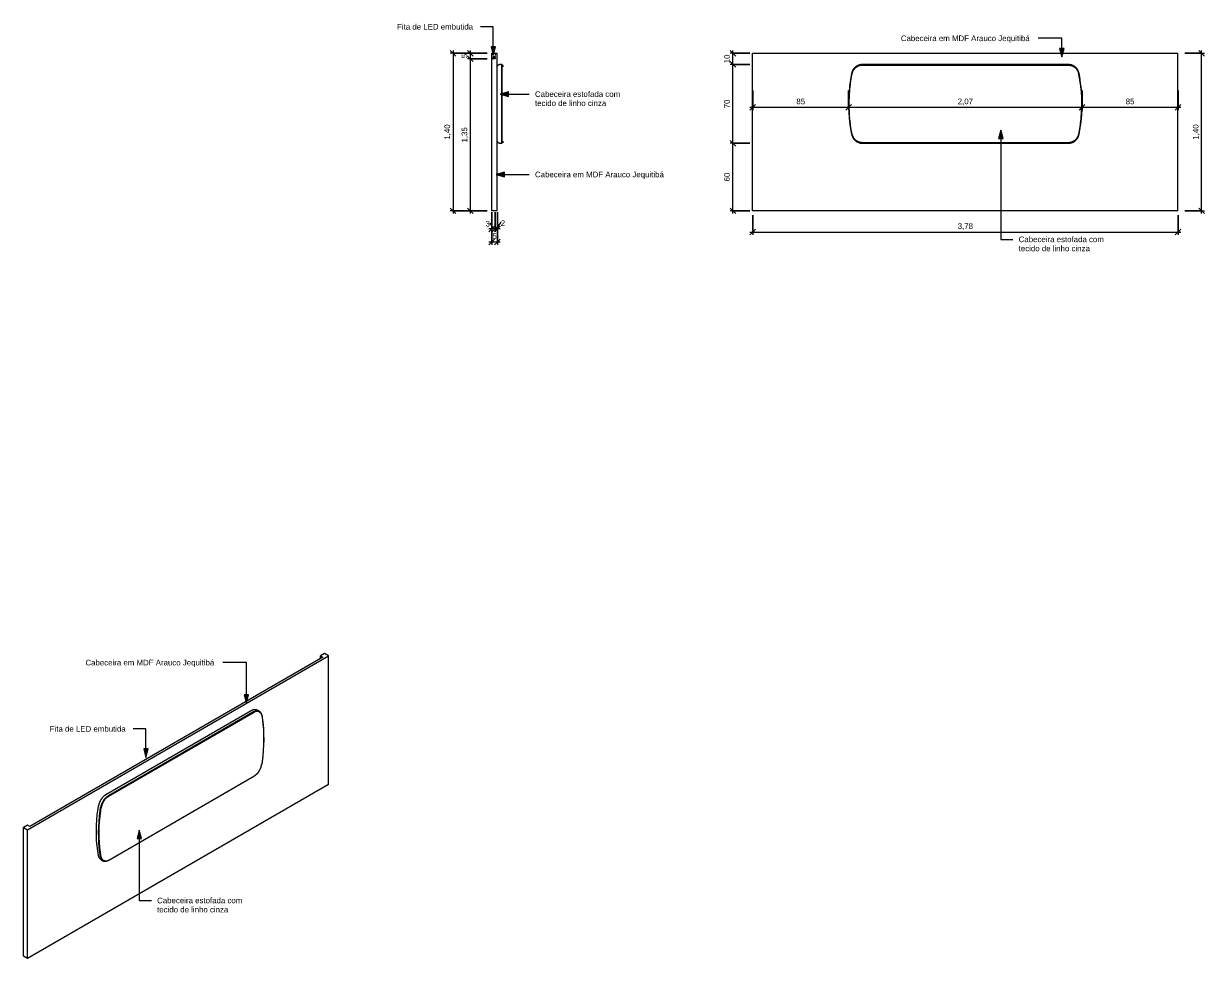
# Model space of a CAD drawing. Header units: millimetres. Extents: x -5780 to 15695, y -6502 to 1863.
# Drawn here: x -5780 to 4713, y -6440 to 1863 of the extents above; entities that cross this region are included whole.
import ezdxf

# ---------------------------------------------------------------- set-up
doc = ezdxf.new("R2010")
doc.units = ezdxf.units.MM
doc.linetypes.add('Overhead', pattern=[3.96875, 2.38125, -1.5875])
for name, color, linetype, lineweight in [('A-ANNO-DIMS', 211, 'Continuous', 9), ('A-ANNO-DIMS-25', 211, 'Continuous', 9), ('A-DETL-GENF', 92, 'Continuous', 9), ('A-DETL-THIN', 151, 'Continuous', 9), ('A-FLOR-OVHD', 1, 'Overhead', 9), ('G-ANNO-TEXT', 231, 'Continuous', 9), ('I-FURN', 30, 'Continuous', 9)]:
    doc.layers.add(name, color=color, linetype=linetype, lineweight=lineweight)
doc.styles.add('@Arial Unicode MS', font='ARIALUNI.TTF', dxfattribs={"height": 50})
doc.styles.add('Arial', font='arial.ttf', dxfattribs={"height": 50})
doc.dimstyles.new('CRT_-__Metros_-_Linha_de_chamada_3_5_mm', dxfattribs={"dimscale": 304.8, "dimtxt": 50.292243, "dimasz": 0.164042, "dimexe": 0.082021, "dimexo": 0.0625, "dimgap": 0.04101, "dimtad": 1, "dimdec": 0, "dimlfac": 0.1, "dimdsep": 46, "dimtxsty": '@Arial Unicode MS', "dimblk1": 'OBLIQUE', "dimblk2": 'OBLIQUE', "dimsah": 1, "dimcen": 0.09, "dimdle": 0.082021, "dimazin": 0, "dimtfac": 1, "dimtdec": 4, "dimtix": 1, "dimtmove": 0, "dimatfit": 3, "dimfxl": 0.492126, "dimfxlon": 1, "dimtvp": 1, "dimtolj": 1, "dimtzin": 0, "dimarcsym": 2})
doc.dimstyles.new('CRT_-__Metros_-_Linha_de_chamada_3_5_mm_1', dxfattribs={"dimscale": 304.8, "dimtxt": 50.292243, "dimasz": 0.164042, "dimexe": 0.082021, "dimexo": 0.0625, "dimgap": 0.04101, "dimtad": 1, "dimlfac": 0.001, "dimrnd": 0.01, "dimzin": 0, "dimdsep": 46, "dimtxsty": '@Arial Unicode MS', "dimblk1": 'OBLIQUE', "dimblk2": 'OBLIQUE', "dimsah": 1, "dimcen": 0.09, "dimdle": 0.082021, "dimazin": 0, "dimtfac": 1, "dimtdec": 4, "dimtix": 1, "dimtmove": 0, "dimatfit": 3, "dimfxl": 0.492126, "dimfxlon": 1, "dimtvp": 1, "dimtolj": 1, "dimtzin": 0, "dimarcsym": 2})
doc.dimstyles.new('CRT_-__Metros_-_Linha_de_chamada_3_5_mm_2', dxfattribs={"dimscale": 304.8, "dimtxt": 50.292243, "dimasz": 0.164042, "dimexe": 0.082021, "dimexo": 0.0625, "dimgap": 0.04101, "dimtad": 1, "dimdec": 0, "dimlfac": 0.1, "dimdsep": 46, "dimtxsty": '@Arial Unicode MS', "dimblk1": 'OBLIQUE', "dimblk2": 'OBLIQUE', "dimsah": 1, "dimcen": 0.09, "dimdle": 0.082021, "dimazin": 0, "dimtfac": 1, "dimtdec": 4, "dimtix": 1, "dimtmove": 1, "dimatfit": 3, "dimfxl": 0.492126, "dimfxlon": 1, "dimtvp": 1, "dimtolj": 1, "dimtzin": 0, "dimarcsym": 2})

# ---------------------------------------------------------------- blocks, each defined once
blk = doc.blocks.new('CABECEIRA - CABECEIRA-4354618-VISTA 3D CABECEIRA')
at = {"layer": 'I-FURN'}
for p, q in [((-5745, -5297), (-3072, -3754)), ((-3121, -3766), (-5724, -5268)), ((-3107, -3733), (-3143, -3754)), ((-3143, -3754), (-3121, -3766)), ((-3143, -3778), (-3143, -3754)), ((-3072, -3754), (-3107, -3733)), ((-3072, -4897), (-3072, -3754)), ((-3759, -4242), (-5050, -4987)), ((-3736, -4251), (-5027, -4996)), ((-5026, -4996), (-3734, -4251)), ((-5024, -5000), (-3733, -4255)), ((-3705, -4241), (-3705, -4241)), ((-3684, -4246), (-3699, -4238)), ((-3666, -4274), (-3665, -4277)), ((-5024, -5567), (-3733, -4821)), ((-5024, -5568), (-3733, -4822)), ((-3072, -4897), (-5745, -6440)), ((-5745, -5256), (-5780, -5277)), ((-5780, -5277), (-5745, -5297)), ((-5780, -6420), (-5780, -5277)), ((-5724, -5268), (-5745, -5256)), ((-5745, -6440), (-5745, -5297)), ((-5090, -5564), (-5076, -5573)), ((-5745, -6440), (-5780, -6420))]:
    blk.add_line(p, q, dxfattribs=at)
for points in [[(-3699, -4238, 0), (-3701, -4236, 0), (-3704, -4235, 0), (-3707, -4234, 0), (-3710, -4233, 0), (-3714, -4232, 0), (-3717, -4232, 0), (-3720, -4231, 0), (-3723, -4231, 0), (-3726, -4231, 0), (-3729, -4231, 0), (-3733, -4232, 0), (-3736, -4233, 0), (-3739, -4233, 0), (-3742, -4234, 0), (-3745, -4235, 0), (-3748, -4236, 0), (-3751, -4238, 0), (-3754, -4239, 0), (-3757, -4241, 0), (-3759, -4242, 0)], [(-3664, -4278, 0), (-3665, -4275, 0), (-3666, -4272, 0), (-3666, -4269, 0), (-3667, -4267, 0), (-3668, -4264, 0), (-3670, -4262, 0), (-3671, -4260, 0), (-3672, -4257, 0), (-3674, -4255, 0), (-3675, -4253, 0), (-3677, -4252, 0), (-3679, -4250, 0), (-3681, -4248, 0), (-3683, -4247, 0), (-3685, -4246, 0), (-3687, -4244, 0), (-3689, -4244, 0), (-3691, -4243, 0), (-3694, -4242, 0), (-3696, -4241, 0), (-3699, -4241, 0), (-3701, -4241, 0), (-3704, -4241, 0), (-3706, -4241, 0), (-3709, -4241, 0), (-3712, -4242, 0), (-3715, -4242, 0), (-3717, -4243, 0), (-3720, -4244, 0), (-3723, -4245, 0), (-3726, -4246, 0), (-3729, -4247, 0), (-3731, -4248, 0), (-3734, -4250, 0), (-3736, -4251, 0)], [(-3734, -4251, 0), (-3718, -4244, 0), (-3717, -4243, 0)], [(-3675, -4262, 0), (-3676, -4260, 0), (-3678, -4258, 0), (-3679, -4257, 0), (-3681, -4255, 0), (-3682, -4254, 0), (-3684, -4252, 0), (-3685, -4251, 0), (-3687, -4250, 0), (-3689, -4249, 0), (-3691, -4248, 0), (-3693, -4247, 0), (-3695, -4247, 0), (-3697, -4246, 0), (-3699, -4246, 0), (-3701, -4246, 0), (-3704, -4246, 0), (-3706, -4246, 0), (-3709, -4246, 0), (-3711, -4246, 0), (-3714, -4247, 0), (-3716, -4248, 0), (-3719, -4248, 0), (-3721, -4249, 0), (-3724, -4250, 0), (-3726, -4251, 0), (-3729, -4253, 0), (-3732, -4254, 0), (-3733, -4255, 0)], [(-3705, -4241, 0), (-3703, -4241, 0), (-3699, -4241, 0)], [(-3692, -4243, 0), (-3689, -4243, 0), (-3678, -4250, 0), (-3677, -4251, 0)], [(-3670, -4261, 0), (-3670, -4262, 0), (-3666, -4274, 0)], [(-3665, -4277, 0), (-3658, -4319, 0), (-3653, -4363, 0), (-3649, -4407, 0), (-3647, -4453, 0), (-3647, -4499, 0), (-3648, -4546, 0), (-3651, -4594, 0), (-3655, -4643, 0), (-3661, -4693, 0), (-3665, -4719, 0)], [(-3664, -4278, 0), (-3657, -4320, 0), (-3652, -4363, 0), (-3649, -4407, 0), (-3647, -4452, 0), (-3646, -4498, 0), (-3647, -4545, 0), (-3650, -4593, 0), (-3655, -4642, 0), (-3661, -4691, 0), (-3664, -4717, 0)], [(-3733, -4822, 0), (-3730, -4821, 0), (-3728, -4819, 0), (-3725, -4817, 0), (-3722, -4815, 0), (-3719, -4813, 0), (-3716, -4810, 0), (-3714, -4808, 0), (-3711, -4805, 0), (-3708, -4803, 0), (-3706, -4800, 0), (-3703, -4797, 0), (-3701, -4794, 0), (-3698, -4791, 0), (-3696, -4788, 0), (-3693, -4785, 0), (-3691, -4782, 0), (-3689, -4779, 0), (-3687, -4776, 0), (-3685, -4772, 0), (-3683, -4769, 0), (-3681, -4765, 0), (-3679, -4762, 0), (-3677, -4758, 0), (-3676, -4755, 0), (-3674, -4751, 0), (-3673, -4747, 0), (-3671, -4744, 0), (-3670, -4740, 0), (-3669, -4737, 0), (-3668, -4733, 0), (-3667, -4729, 0), (-3666, -4726, 0), (-3665, -4722, 0), (-3665, -4719, 0), (-3664, -4717, 0)], [(-3733, -4821, 0), (-3730, -4820, 0), (-3727, -4818, 0), (-3724, -4816, 0), (-3721, -4814, 0), (-3718, -4811, 0), (-3715, -4809, 0), (-3713, -4807, 0), (-3710, -4804, 0), (-3707, -4802, 0), (-3705, -4799, 0), (-3702, -4796, 0), (-3700, -4794, 0), (-3697, -4791, 0), (-3695, -4788, 0), (-3693, -4785, 0), (-3691, -4782, 0), (-3689, -4779, 0), (-3687, -4775, 0), (-3685, -4772, 0), (-3683, -4769, 0), (-3681, -4766, 0), (-3679, -4762, 0), (-3677, -4759, 0), (-3676, -4755, 0), (-3674, -4752, 0), (-3673, -4749, 0), (-3672, -4745, 0), (-3670, -4742, 0), (-3669, -4738, 0), (-3668, -4734, 0), (-3667, -4731, 0), (-3666, -4727, 0), (-3666, -4724, 0), (-3665, -4720, 0), (-3665, -4719, 0)], [(-5050, -4987, 0), (-5053, -4989, 0), (-5055, -4991, 0), (-5058, -4992, 0), (-5061, -4994, 0), (-5064, -4997, 0), (-5066, -4999, 0), (-5069, -5001, 0), (-5071, -5003, 0), (-5074, -5006, 0), (-5076, -5008, 0), (-5079, -5011, 0), (-5081, -5014, 0), (-5083, -5017, 0), (-5086, -5019, 0), (-5088, -5022, 0), (-5090, -5025, 0), (-5092, -5028, 0), (-5094, -5031, 0), (-5096, -5035, 0), (-5098, -5038, 0), (-5099, -5041, 0), (-5101, -5044, 0), (-5103, -5047, 0), (-5104, -5051, 0), (-5106, -5054, 0), (-5107, -5057, 0), (-5108, -5061, 0), (-5110, -5064, 0), (-5111, -5068, 0), (-5112, -5071, 0), (-5113, -5074, 0), (-5113, -5078, 0), (-5114, -5081, 0), (-5115, -5085, 0), (-5115, -5086, 0)], [(-5027, -4996, 0), (-5030, -4998, 0), (-5032, -5000, 0), (-5035, -5001, 0), (-5038, -5004, 0), (-5041, -5006, 0), (-5044, -5008, 0), (-5046, -5010, 0), (-5049, -5013, 0), (-5052, -5016, 0), (-5054, -5018, 0), (-5057, -5021, 0), (-5059, -5024, 0), (-5062, -5027, 0), (-5064, -5030, 0), (-5067, -5033, 0), (-5069, -5036, 0), (-5071, -5040, 0), (-5073, -5043, 0), (-5075, -5046, 0), (-5077, -5050, 0), (-5079, -5053, 0), (-5081, -5057, 0), (-5083, -5060, 0), (-5084, -5064, 0), (-5086, -5067, 0), (-5087, -5071, 0), (-5089, -5075, 0), (-5090, -5078, 0), (-5091, -5082, 0), (-5092, -5085, 0), (-5093, -5089, 0), (-5094, -5093, 0), (-5095, -5096, 0), (-5095, -5100, 0), (-5096, -5101, 0)], [(-5024, -5000, 0), (-5027, -5002, 0), (-5030, -5004, 0), (-5032, -5006, 0), (-5035, -5008, 0), (-5038, -5010, 0), (-5040, -5012, 0), (-5043, -5014, 0), (-5046, -5017, 0), (-5048, -5019, 0), (-5051, -5022, 0), (-5053, -5024, 0), (-5056, -5027, 0), (-5058, -5030, 0), (-5060, -5033, 0), (-5062, -5036, 0), (-5065, -5039, 0), (-5067, -5042, 0), (-5069, -5046, 0), (-5071, -5049, 0), (-5073, -5052, 0), (-5075, -5055, 0), (-5076, -5059, 0), (-5078, -5062, 0), (-5080, -5066, 0), (-5081, -5069, 0), (-5083, -5073, 0), (-5084, -5076, 0), (-5085, -5080, 0), (-5086, -5083, 0), (-5087, -5087, 0), (-5088, -5090, 0), (-5089, -5094, 0), (-5090, -5097, 0), (-5091, -5100, 0), (-5091, -5102, 0)], [(-5073, -5044, 0), (-5071, -5041, 0), (-5068, -5037, 0)], [(-5062, -5029, 0), (-5057, -5023, 0), (-5054, -5020, 0)], [(-5044, -5009, 0), (-5042, -5008, 0), (-5026, -4996, 0)], [(-5115, -5526, 0), (-5122, -5484, 0), (-5127, -5441, 0), (-5131, -5396, 0), (-5133, -5351, 0), (-5133, -5305, 0), (-5132, -5258, 0), (-5129, -5210, 0), (-5125, -5161, 0), (-5119, -5112, 0), (-5115, -5086, 0)], [(-5096, -5541, 0), (-5103, -5499, 0), (-5108, -5456, 0), (-5111, -5412, 0), (-5113, -5366, 0), (-5114, -5320, 0), (-5113, -5273, 0), (-5110, -5225, 0), (-5105, -5177, 0), (-5099, -5127, 0), (-5096, -5101, 0)], [(-5091, -5540, 0), (-5098, -5498, 0), (-5103, -5455, 0), (-5106, -5411, 0), (-5108, -5366, 0), (-5109, -5320, 0), (-5108, -5273, 0), (-5105, -5226, 0), (-5101, -5177, 0), (-5095, -5128, 0), (-5091, -5102, 0)], [(-5095, -5102, 0), (-5090, -5082, 0), (-5089, -5079, 0)], [(-5083, -5063, 0), (-5082, -5061, 0), (-5079, -5055, 0)], [(-5107, -5201, 0), (-5107, -5196, 0), (-5106, -5191, 0)], [(-5113, -5290, 0), (-5112, -5288, 0), (-5112, -5278, 0)], [(-5112, -5386, 0), (-5112, -5376, 0), (-5113, -5374, 0)], [(-5090, -5564, 0), (-5092, -5563, 0), (-5095, -5561, 0), (-5098, -5559, 0), (-5100, -5557, 0), (-5102, -5554, 0), (-5104, -5552, 0), (-5106, -5549, 0), (-5108, -5546, 0), (-5109, -5544, 0), (-5110, -5541, 0), (-5112, -5538, 0), (-5113, -5535, 0), (-5114, -5532, 0), (-5114, -5529, 0), (-5115, -5526, 0)], [(-5106, -5466, 0), (-5107, -5461, 0), (-5107, -5457, 0)], [(-5096, -5541, 0), (-5095, -5544, 0), (-5094, -5546, 0), (-5094, -5549, 0), (-5093, -5552, 0), (-5092, -5554, 0), (-5090, -5557, 0), (-5089, -5559, 0), (-5088, -5561, 0), (-5086, -5563, 0), (-5085, -5565, 0), (-5083, -5567, 0), (-5081, -5569, 0), (-5079, -5570, 0), (-5077, -5572, 0), (-5075, -5573, 0), (-5073, -5574, 0), (-5071, -5575, 0), (-5069, -5576, 0), (-5066, -5576, 0), (-5064, -5577, 0), (-5061, -5577, 0), (-5059, -5577, 0), (-5056, -5578, 0), (-5054, -5577, 0), (-5051, -5577, 0), (-5048, -5577, 0), (-5045, -5576, 0), (-5043, -5576, 0), (-5040, -5575, 0), (-5037, -5574, 0), (-5034, -5573, 0), (-5031, -5572, 0), (-5029, -5570, 0), (-5026, -5569, 0), (-5024, -5568, 0)], [(-5089, -5558, 0), (-5090, -5557, 0), (-5095, -5542, 0)], [(-5091, -5540, 0), (-5090, -5542, 0), (-5090, -5545, 0), (-5089, -5547, 0), (-5088, -5550, 0), (-5087, -5552, 0), (-5086, -5554, 0), (-5085, -5556, 0), (-5084, -5558, 0), (-5082, -5560, 0), (-5081, -5562, 0), (-5080, -5563, 0), (-5078, -5565, 0), (-5076, -5566, 0), (-5075, -5567, 0), (-5073, -5568, 0), (-5071, -5569, 0), (-5069, -5570, 0), (-5067, -5571, 0), (-5065, -5572, 0), (-5063, -5572, 0), (-5061, -5572, 0), (-5059, -5572, 0), (-5056, -5573, 0)], [(-5069, -5576, 0), (-5071, -5575, 0), (-5082, -5568, 0), (-5083, -5566, 0)], [(-5056, -5577, 0), (-5057, -5577, 0), (-5059, -5577, 0)], [(-5038, -5574, 0), (-5042, -5575, 0), (-5042, -5575, 0)], [(-5041, -5575, 0), (-5038, -5574, 0), (-5035, -5572, 0), (-5032, -5571, 0), (-5029, -5570, 0), (-5026, -5568, 0), (-5024, -5567, 0)]]:
    blk.add_polyline3d(points, dxfattribs=at)
blk = doc.blocks.new('CABECEIRA - CABECEIRA-4354618-VISTA LATERAL CABECEIRA')
at = {"layer": 'I-FURN'}
for p, q in [((3975, 1600), (4025, 1600)), ((3975, 200), (3975, 1600)), ((4025, 200), (4025, 1600)), ((4065, 1500), (4045, 1500)), ((4065, 1497), (4065, 1500)), ((4065, 1485), (4065, 1491)), ((4065, 1491), (4065, 1491)), ((4065, 1475), (4065, 1480)), ((4065, 1458), (4065, 1465)), ((4065, 1419), (4065, 1443)), ((4065, 1419), (4065, 1419)), ((4065, 1306), (4065, 1318)), ((4065, 1202), (4065, 1216)), ((4065, 1084), (4065, 1098)), ((4065, 982), (4065, 994)), ((4065, 857), (4065, 881)), ((4065, 833), (4065, 843)), ((4045, 800), (4065, 800)), ((4065, 821), (4065, 826)), ((4065, 809), (4065, 813)), ((4065, 800), (4065, 803)), ((4025, 200), (3975, 200))]:
    blk.add_line(p, q, dxfattribs=at)
at = {"layer": 'I-FURN', "flags": 128}
for points in [[(4025, 1480), (4025, 1481), (4025, 1482), (4026, 1482), (4026, 1483), (4026, 1484), (4026, 1485), (4026, 1486), (4026, 1486), (4027, 1487), (4027, 1488), (4027, 1489), (4028, 1489), (4028, 1490), (4028, 1491), (4029, 1491), (4029, 1492), (4030, 1493), (4030, 1493), (4031, 1494), (4031, 1494), (4032, 1495), (4033, 1495), (4033, 1496), (4034, 1496), (4035, 1497), (4035, 1497), (4036, 1498), (4037, 1498), (4037, 1498), (4038, 1499), (4039, 1499), (4040, 1499), (4040, 1499), (4041, 1500), (4042, 1500), (4043, 1500), (4044, 1500), (4044, 1500), (4045, 1500)], [(4063, 1498), (4063, 1497), (4063, 1497), (4063, 1497), (4063, 1496), (4063, 1496), (4063, 1495), (4063, 1494), (4063, 1493), (4063, 1491), (4063, 1490), (4063, 1488), (4063, 1486), (4063, 1485), (4063, 1483), (4063, 1480), (4063, 1478), (4063, 1476), (4063, 1473), (4063, 1471), (4063, 1468), (4063, 1465), (4063, 1462), (4063, 1459), (4063, 1456), (4063, 1453), (4063, 1449), (4063, 1446), (4063, 1442), (4063, 1439), (4063, 1435), (4063, 1432), (4063, 1428), (4063, 1424), (4063, 1420), (4063, 1418)], [(4068, 1498), (4068, 1498), (4068, 1498), (4068, 1498)], [(4068, 1418), (4068, 1422), (4068, 1426), (4068, 1430), (4068, 1433), (4068, 1437), (4068, 1441), (4068, 1444), (4068, 1448), (4068, 1451), (4068, 1454), (4068, 1457), (4068, 1461), (4068, 1464), (4068, 1466), (4068, 1469), (4068, 1472), (4068, 1475), (4068, 1477), (4068, 1479), (4068, 1482), (4068, 1484), (4068, 1486), (4068, 1487), (4068, 1489), (4068, 1491), (4068, 1492), (4068, 1493), (4068, 1494), (4068, 1495), (4068, 1496), (4068, 1497), (4068, 1497), (4068, 1497), (4068, 1497), (4068, 1498)], [(4068, 1498), (4068, 1497), (4069, 1497), (4070, 1496), (4070, 1495), (4071, 1494), (4071, 1493), (4072, 1493), (4072, 1492), (4073, 1491), (4073, 1490), (4074, 1489), (4074, 1488), (4074, 1487), (4075, 1486), (4075, 1485), (4075, 1484), (4075, 1483), (4075, 1482), (4075, 1481), (4075, 1480)], [(4063, 1418), (4063, 1363), (4063, 1306), (4063, 1250), (4063, 1193), (4063, 1136), (4063, 1080), (4063, 1023), (4063, 967), (4063, 911), (4063, 882)], [(4068, 882), (4068, 937), (4068, 994), (4068, 1050), (4068, 1107), (4068, 1164), (4068, 1220), (4068, 1277), (4068, 1333), (4068, 1389), (4068, 1418)], [(4063, 882), (4063, 878), (4063, 874), (4063, 870), (4063, 867), (4063, 863), (4063, 859), (4063, 856), (4063, 852), (4063, 849), (4063, 846), (4063, 843), (4063, 839), (4063, 836), (4063, 834), (4063, 831), (4063, 828), (4063, 825), (4063, 823), (4063, 821), (4063, 818), (4063, 816), (4063, 814), (4063, 813), (4063, 811), (4063, 809), (4063, 808), (4063, 807), (4063, 806), (4063, 805), (4063, 804), (4063, 803), (4063, 803), (4063, 803), (4063, 803), (4063, 803)], [(4068, 803), (4068, 803), (4068, 803), (4068, 803), (4068, 804), (4068, 804), (4068, 805), (4068, 806), (4068, 807), (4068, 809), (4068, 810), (4068, 812), (4068, 814), (4068, 815), (4068, 817), (4068, 820), (4068, 822), (4068, 824), (4068, 827), (4068, 829), (4068, 832), (4068, 835), (4068, 838), (4068, 841), (4068, 844), (4068, 847), (4068, 851), (4068, 854), (4068, 858), (4068, 861), (4068, 865), (4068, 868), (4068, 872), (4068, 876), (4068, 880), (4068, 882)], [(4026, 817), (4026, 817), (4025, 818), (4025, 819), (4025, 820)], [(4045, 800), (4045, 800), (4044, 800), (4043, 800), (4042, 800), (4041, 800), (4041, 801), (4040, 801), (4039, 801), (4038, 801), (4038, 802), (4037, 802), (4036, 802), (4035, 803), (4035, 803), (4034, 803), (4033, 804), (4033, 804), (4032, 805), (4032, 806), (4031, 806), (4030, 807), (4030, 807), (4029, 808), (4029, 809), (4029, 809), (4028, 810), (4028, 811), (4027, 811), (4027, 812), (4027, 813), (4026, 814), (4026, 814), (4026, 815), (4026, 816), (4026, 817)], [(4075, 820), (4075, 819), (4075, 818), (4075, 817), (4075, 816), (4075, 815), (4075, 814), (4074, 813), (4074, 812), (4074, 811), (4073, 810), (4073, 809), (4073, 808), (4072, 808), (4072, 807), (4071, 806), (4070, 805), (4070, 804), (4069, 804), (4069, 803), (4068, 802)], [(4068, 802), (4068, 802), (4068, 802)]]:
    blk.add_lwpolyline(points, dxfattribs=at)
blk = doc.blocks.new('CABECEIRA - CABECEIRA-4354618-VISTA FRONTAL CABECEIRA')
at = {"layer": 'I-FURN'}
for p, q in [((-12150, 1600), (-8370, 1600)), ((-12150, 200), (-12150, 1600)), ((-8370, 200), (-8370, 1600)), ((-9347, 1500), (-11173, 1500)), ((-11173, 1500), (-9347, 1500)), ((-11173, 1495), (-9347, 1495)), ((-9347, 805), (-11173, 805)), ((-11173, 800), (-9347, 800)), ((-9347, 800), (-11173, 800)), ((-8370, 200), (-12150, 200))]:
    blk.add_line(p, q, dxfattribs=at)
at = {"layer": 'I-FURN', "flags": 128}
for points in [[(-11173, 1500), (-11177, 1500), (-11181, 1500), (-11185, 1499), (-11189, 1499), (-11192, 1498), (-11196, 1497), (-11200, 1496), (-11204, 1495), (-11208, 1494), (-11212, 1492), (-11215, 1490), (-11219, 1489), (-11222, 1487), (-11226, 1485), (-11229, 1483), (-11232, 1480), (-11236, 1478), (-11239, 1475), (-11242, 1472), (-11244, 1470), (-11247, 1467), (-11250, 1464), (-11252, 1461), (-11255, 1457), (-11257, 1454), (-11259, 1451), (-11261, 1447), (-11263, 1444), (-11264, 1440), (-11266, 1436), (-11267, 1432), (-11268, 1429), (-11269, 1425), (-11270, 1421), (-11271, 1419)], [(-11266, 1418), (-11265, 1422), (-11264, 1425), (-11263, 1429), (-11262, 1433), (-11260, 1436), (-11259, 1440), (-11257, 1443), (-11256, 1446), (-11254, 1450), (-11252, 1453), (-11249, 1456), (-11247, 1459), (-11245, 1462), (-11242, 1465), (-11239, 1468), (-11237, 1470), (-11234, 1473), (-11231, 1475), (-11228, 1477), (-11225, 1479), (-11222, 1481), (-11218, 1483), (-11215, 1485), (-11211, 1487), (-11208, 1488), (-11204, 1490), (-11201, 1491), (-11197, 1492), (-11193, 1493), (-11190, 1493), (-11186, 1494), (-11182, 1495), (-11178, 1495), (-11175, 1495), (-11173, 1495)], [(-9248, 1419), (-9249, 1423), (-9250, 1427), (-9251, 1431), (-9253, 1434), (-9254, 1438), (-9256, 1442), (-9258, 1445), (-9259, 1449), (-9261, 1452), (-9264, 1456), (-9266, 1459), (-9268, 1462), (-9271, 1465), (-9274, 1468), (-9276, 1471), (-9279, 1474), (-9282, 1476), (-9285, 1479), (-9289, 1481), (-9292, 1484), (-9295, 1486), (-9299, 1488), (-9302, 1490), (-9306, 1491), (-9310, 1493), (-9313, 1494), (-9317, 1496), (-9321, 1497), (-9325, 1498), (-9329, 1498), (-9333, 1499), (-9337, 1499), (-9341, 1500), (-9345, 1500), (-9347, 1500)], [(-9347, 1495), (-9343, 1495), (-9339, 1495), (-9335, 1494), (-9332, 1494), (-9328, 1493), (-9324, 1492), (-9320, 1491), (-9317, 1490), (-9313, 1489), (-9310, 1488), (-9306, 1486), (-9303, 1484), (-9299, 1482), (-9296, 1480), (-9293, 1478), (-9290, 1476), (-9287, 1474), (-9284, 1471), (-9281, 1469), (-9279, 1466), (-9276, 1463), (-9273, 1461), (-9271, 1458), (-9269, 1454), (-9267, 1451), (-9265, 1448), (-9263, 1445), (-9261, 1441), (-9260, 1438), (-9258, 1434), (-9257, 1431), (-9256, 1427), (-9255, 1424), (-9254, 1420), (-9253, 1418)], [(-11271, 1419), (-11280, 1363), (-11288, 1307), (-11293, 1250), (-11296, 1193), (-11296, 1136), (-11295, 1080), (-11291, 1023), (-11285, 966), (-11276, 910), (-11271, 881)], [(-11284, 1292), (-11280, 1333), (-11271, 1389), (-11266, 1418)], [(-9253, 1418), (-9244, 1362), (-9236, 1306), (-9235, 1291)], [(-9248, 881), (-9239, 937), (-9231, 993), (-9226, 1050), (-9223, 1107), (-9223, 1164), (-9225, 1220), (-9229, 1277), (-9235, 1334), (-9243, 1390), (-9248, 1419)], [(-11291, 1169), (-11290, 1220), (-11286, 1277), (-11285, 1286)], [(-9234, 1280), (-9231, 1250), (-9229, 1210)], [(-11290, 1091), (-11291, 1107), (-11291, 1164), (-11291, 1168)], [(-9229, 1209), (-9228, 1193), (-9228, 1136), (-9228, 1132)], [(-11285, 1020), (-11288, 1050), (-11290, 1090)], [(-9228, 1131), (-9230, 1080), (-9233, 1023), (-9234, 1015)], [(-11266, 882), (-11276, 938), (-11283, 994), (-11284, 1009)], [(-9235, 1008), (-9240, 967), (-9248, 911), (-9253, 882)], [(-11271, 881), (-11270, 877), (-11269, 873), (-11268, 869), (-11267, 866), (-11265, 862), (-11264, 858), (-11262, 855), (-11260, 851), (-11258, 848), (-11256, 844), (-11253, 841), (-11251, 838), (-11248, 835), (-11246, 832), (-11243, 829), (-11240, 826), (-11237, 824), (-11234, 821), (-11231, 819), (-11227, 816), (-11224, 814), (-11221, 812), (-11217, 810), (-11213, 809), (-11210, 807), (-11206, 806), (-11202, 804), (-11198, 803), (-11194, 802), (-11191, 802), (-11187, 801), (-11183, 801), (-11179, 800), (-11175, 800), (-11173, 800)], [(-11173, 805), (-11176, 805), (-11180, 805), (-11184, 806), (-11188, 806), (-11191, 807), (-11195, 808), (-11199, 809), (-11203, 810), (-11206, 811), (-11210, 812), (-11213, 814), (-11216, 816), (-11220, 818), (-11223, 820), (-11226, 822), (-11229, 824), (-11232, 826), (-11235, 829), (-11238, 831), (-11241, 834), (-11243, 837), (-11246, 839), (-11248, 842), (-11250, 846), (-11253, 849), (-11255, 852), (-11256, 855), (-11258, 859), (-11260, 862), (-11261, 866), (-11262, 869), (-11264, 873), (-11265, 876), (-11266, 880), (-11266, 882)], [(-9253, 882), (-9254, 878), (-9255, 875), (-9256, 871), (-9257, 867), (-9259, 864), (-9260, 860), (-9262, 857), (-9264, 854), (-9266, 850), (-9268, 847), (-9270, 844), (-9272, 841), (-9275, 838), (-9277, 835), (-9280, 832), (-9283, 830), (-9285, 827), (-9288, 825), (-9291, 823), (-9295, 821), (-9298, 819), (-9301, 817), (-9304, 815), (-9308, 813), (-9311, 812), (-9315, 810), (-9319, 809), (-9322, 808), (-9326, 807), (-9330, 807), (-9333, 806), (-9337, 805), (-9341, 805), (-9345, 805), (-9347, 805)], [(-9347, 800), (-9343, 800), (-9339, 800), (-9335, 801), (-9331, 801), (-9327, 802), (-9323, 803), (-9319, 804), (-9315, 805), (-9311, 806), (-9308, 808), (-9304, 810), (-9300, 811), (-9297, 813), (-9294, 815), (-9290, 817), (-9287, 820), (-9284, 822), (-9281, 825), (-9278, 828), (-9275, 830), (-9272, 833), (-9270, 836), (-9267, 839), (-9265, 843), (-9263, 846), (-9260, 849), (-9258, 853), (-9257, 856), (-9255, 860), (-9253, 864), (-9252, 868), (-9251, 871), (-9250, 875), (-9249, 879), (-9248, 881)]]:
    blk.add_lwpolyline(points, dxfattribs=at)
at = {"layer": 'I-FURN'}
for centre, radius, start, end in [((-11173, 1400), 100, 126.7106, 131.8405), ((-11173, 1400), 100, 114.857, 121.2778), ((-11173, 1400), 100, 90, 104.4236), ((-9347, 1400), 100, 75.5764, 90), ((-9347, 1400), 100, 60.1861, 65.6905), ((-9347, 1400), 100, 47.6199, 52.7497), ((-11173, 1400), 100, 154.5557, 169.0907), ((-11173, 1400), 100, 139.2769, 144.7812), ((-9347, 1400), 100, 35.7702, 42.1871), ((-9347, 1400), 100, 10.9093, 25.4443), ((-9876, 1150), 1421, 173.2054, 173.6756), ((-10644, 1150), 1421, 6.3457, 6.7695), ((-9876, 1150), 1421, 177.2815, 177.9113), ((-10644, 1150), 1421, 2.0887, 2.7236), ((-9876, 1150), 1421, 182.0887, 182.7236), ((-10644, 1150), 1421, 357.2815, 357.9113), ((-9876, 1150), 1421, 186.3457, 186.7695), ((-10644, 1150), 1421, 353.2054, 353.6756), ((-11173, 900), 100, 190.9093, 205.4443), ((-11173, 900), 100, 215.7702, 222.1871), ((-9347, 900), 100, 319.2769, 324.7812), ((-9347, 900), 100, 334.5557, 349.0907), ((-11173, 900), 100, 227.6199, 232.7497), ((-11173, 900), 100, 240.1861, 245.6905), ((-11173, 900), 100, 255.5764, 270), ((-9347, 900), 100, 270, 284.4236), ((-9347, 900), 100, 294.857, 301.2778), ((-9347, 900), 100, 306.7106, 311.8405)]:
    blk.add_arc(centre, radius, start, end, dxfattribs=at)
blk = doc.blocks.new('DIMBLOCK1-VISTA LATERAL CABECEIRA')
at = {"layer": 'A-ANNO-DIMS-25', "lineweight": 18}
for p, q in [((-1811, 1600), (-1836, 1625)), ((-1811, 1550), (-1836, 1575)), ((-1811, 1600), (-1786, 1575)), ((-1811, 1550), (-1786, 1525))]:
    blk.add_line(p, q, dxfattribs=at)
at = {"layer": 'A-ANNO-DIMS-25'}
for p, q in [((-1661, 1600), (-1836, 1600)), ((-1811, 1625), (-1811, 1550)), ((-1811, 1600), (-1661, 1600)), ((-1661, 1550), (-1836, 1550)), ((-1811, 1550), (-1661, 1550))]:
    blk.add_line(p, q, dxfattribs=at)
at = {"layer": 'A-ANNO-DIMS-25', "color": 0, "insert": (-1888, 1556), "char_height": 50, "width": 46.47, "attachment_point": 1, "rotation": 90, "line_spacing_factor": 1.117605, "style": '@Arial Unicode MS'}
blk.add_mtext('5', dxfattribs=at)
blk = doc.blocks.new('_Oblique')
at = {"color": 0, "linetype": 'ByBlock', "lineweight": -2}
blk.add_line((-0.5, -0.5), (0.5, 0.5), dxfattribs=at)
blk = doc.blocks.new('DIMBLOCK2-VISTA LATERAL CABECEIRA')
at = {"layer": 'A-ANNO-DIMS-25', "lineweight": 18}
for p, q in [((-1811, 1550), (-1836, 1575)), ((-1811, 1550), (-1786, 1525)), ((-1811, 200), (-1836, 225)), ((-1811, 200), (-1786, 175))]:
    blk.add_line(p, q, dxfattribs=at)
at = {"layer": 'A-ANNO-DIMS-25'}
for p, q in [((-1661, 1550), (-1836, 1550)), ((-1811, 1550), (-1811, 175)), ((-1811, 1550), (-1661, 1550)), ((-1661, 200), (-1836, 200)), ((-1811, 200), (-1661, 200))]:
    blk.add_line(p, q, dxfattribs=at)
at = {"layer": 'A-ANNO-DIMS-25', "color": 0, "insert": (-1888, 807), "char_height": 50, "width": 162.34, "attachment_point": 1, "rotation": 90, "line_spacing_factor": 1.117605, "style": '@Arial Unicode MS'}
blk.add_mtext('1,35', dxfattribs=at)
blk = doc.blocks.new('DIMBLOCK3-VISTA LATERAL CABECEIRA')
at = {"layer": 'A-ANNO-DIMS-25', "lineweight": 18}
for p, q in [((-1963, 1600), (-1988, 1625)), ((-1963, 1600), (-1938, 1575)), ((-1963, 200), (-1988, 225)), ((-1963, 200), (-1938, 175))]:
    blk.add_line(p, q, dxfattribs=at)
at = {"layer": 'A-ANNO-DIMS-25'}
for p, q in [((-1813, 1600), (-1988, 1600)), ((-1963, 1625), (-1963, 175)), ((-1963, 1600), (-1813, 1600)), ((-1813, 200), (-1988, 200)), ((-1963, 200), (-1813, 200))]:
    blk.add_line(p, q, dxfattribs=at)
at = {"layer": 'A-ANNO-DIMS-25', "color": 0, "insert": (-2041, 832), "char_height": 50, "width": 162.34, "attachment_point": 1, "rotation": 90, "line_spacing_factor": 1.117605, "style": '@Arial Unicode MS'}
blk.add_mtext('1,40', dxfattribs=at)
blk = doc.blocks.new('DIMBLOCK4-VISTA LATERAL CABECEIRA')
at = {"layer": 'A-ANNO-DIMS-25'}
for p, q in [((-1590, 189), (-1590, 14)), ((-1590, 39), (-1590, 189)), ((-1570, 189), (-1570, 14)), ((-1570, 39), (-1570, 189)), ((-1545, 39), (-1590, 39)), ((-1540, 98), (-1580, 39)), ((-1540, 98), (-1540, 98))]:
    blk.add_line(p, q, dxfattribs=at)
at = {"layer": 'A-ANNO-DIMS-25', "lineweight": 18}
for p, q in [((-1590, 39), (-1615, 14)), ((-1570, 39), (-1595, 14)), ((-1590, 39), (-1565, 64)), ((-1570, 39), (-1545, 64))]:
    blk.add_line(p, q, dxfattribs=at)
at = {"layer": 'A-ANNO-DIMS-25', "color": 0, "insert": (-1540, 116), "char_height": 50, "width": 46.47, "attachment_point": 1, "line_spacing_factor": 1.117605, "style": '@Arial Unicode MS'}
blk.add_mtext('2', dxfattribs=at)
blk = doc.blocks.new('DIMBLOCK5-VISTA LATERAL CABECEIRA')
at = {"layer": 'A-ANNO-DIMS-25'}
for p, q in [((-1620, 189), (-1620, 14)), ((-1620, 39), (-1620, 189)), ((-1590, 189), (-1590, 14)), ((-1590, 39), (-1590, 189)), ((-1590, 39), (-1645, 39)), ((-1637, 91), (-1605, 39)), ((-1637, 91), (-1637, 91))]:
    blk.add_line(p, q, dxfattribs=at)
at = {"layer": 'A-ANNO-DIMS-25', "lineweight": 18}
for p, q in [((-1620, 39), (-1645, 14)), ((-1620, 39), (-1595, 64)), ((-1590, 39), (-1615, 14)), ((-1590, 39), (-1565, 64))]:
    blk.add_line(p, q, dxfattribs=at)
at = {"layer": 'A-ANNO-DIMS-25', "color": 0, "insert": (-1675, 110), "char_height": 50, "width": 46.47, "attachment_point": 1, "line_spacing_factor": 1.117605, "style": '@Arial Unicode MS'}
blk.add_mtext('3', dxfattribs=at)
blk = doc.blocks.new('DIMBLOCK6-VISTA LATERAL CABECEIRA')
at = {"layer": 'A-ANNO-DIMS-25'}
for p, q in [((-1620, 73), (-1620, -102)), ((-1620, -77), (-1620, 73)), ((-1570, 73), (-1570, -102)), ((-1570, -77), (-1570, 73)), ((-1545, -77), (-1645, -77))]:
    blk.add_line(p, q, dxfattribs=at)
at = {"layer": 'A-ANNO-DIMS-25', "lineweight": 18}
for p, q in [((-1620, -77), (-1645, -102)), ((-1620, -77), (-1595, -52)), ((-1570, -77), (-1595, -102)), ((-1570, -77), (-1545, -52))]:
    blk.add_line(p, q, dxfattribs=at)
at = {"layer": 'A-ANNO-DIMS-25', "color": 0, "insert": (-1614, 0), "char_height": 50, "width": 46.47, "attachment_point": 1, "line_spacing_factor": 1.117605, "style": '@Arial Unicode MS'}
blk.add_mtext('5', dxfattribs=at)
blk = doc.blocks.new('DIMBLOCK7-VISTA FRONTAL CABECEIRA')
at = {"layer": 'A-ANNO-DIMS-25'}
for p, q in [((699, 161), (699, -14)), ((699, 11), (699, 161)), ((4479, 161), (4479, -14)), ((4479, 11), (4479, 161)), ((674, 11), (4504, 11))]:
    blk.add_line(p, q, dxfattribs=at)
at = {"layer": 'A-ANNO-DIMS-25', "lineweight": 18}
for p, q in [((699, 11), (674, -14)), ((699, 11), (724, 36)), ((4479, 11), (4454, -14)), ((4479, 11), (4504, 36))]:
    blk.add_line(p, q, dxfattribs=at)
at = {"layer": 'A-ANNO-DIMS-25', "color": 0, "insert": (2521, 89), "char_height": 50, "width": 162.34, "attachment_point": 1, "line_spacing_factor": 1.117605, "style": '@Arial Unicode MS'}
blk.add_mtext('3,78', dxfattribs=at)
blk = doc.blocks.new('DIMBLOCK8-VISTA FRONTAL CABECEIRA')
at = {"layer": 'A-ANNO-DIMS-25'}
for p, q in [((4538, 1600), (4713, 1600)), ((4688, 1600), (4538, 1600)), ((4688, 175), (4688, 1625)), ((4538, 200), (4713, 200)), ((4688, 200), (4538, 200))]:
    blk.add_line(p, q, dxfattribs=at)
at = {"layer": 'A-ANNO-DIMS-25', "lineweight": 18}
for p, q in [((4688, 1600), (4663, 1625)), ((4688, 1600), (4713, 1575)), ((4688, 200), (4663, 225)), ((4688, 200), (4713, 175))]:
    blk.add_line(p, q, dxfattribs=at)
at = {"layer": 'A-ANNO-DIMS-25', "color": 0, "insert": (4611, 832), "char_height": 50, "width": 162.34, "attachment_point": 1, "rotation": 90, "line_spacing_factor": 1.117605, "style": '@Arial Unicode MS'}
blk.add_mtext('1,40', dxfattribs=at)
blk = doc.blocks.new('DIMBLOCK9-VISTA FRONTAL CABECEIRA')
at = {"layer": 'A-ANNO-DIMS-25', "lineweight": 18}
for p, q in [((523, 800), (498, 825)), ((523, 800), (548, 775)), ((523, 200), (498, 225)), ((523, 200), (548, 175))]:
    blk.add_line(p, q, dxfattribs=at)
at = {"layer": 'A-ANNO-DIMS-25'}
for p, q in [((673, 800), (498, 800)), ((523, 175), (523, 800)), ((523, 800), (673, 800)), ((673, 200), (498, 200)), ((523, 200), (673, 200))]:
    blk.add_line(p, q, dxfattribs=at)
at = {"layer": 'A-ANNO-DIMS-25', "color": 0, "insert": (445, 461), "char_height": 50, "width": 92.94, "attachment_point": 1, "rotation": 90, "line_spacing_factor": 1.117605, "style": '@Arial Unicode MS'}
blk.add_mtext('60', dxfattribs=at)
blk = doc.blocks.new('DIMBLOCK10-VISTA FRONTAL CABECEIRA')
at = {"layer": 'A-ANNO-DIMS-25', "lineweight": 18}
for p, q in [((523, 1500), (498, 1525)), ((523, 1500), (548, 1475)), ((523, 800), (498, 825)), ((523, 800), (548, 775))]:
    blk.add_line(p, q, dxfattribs=at)
at = {"layer": 'A-ANNO-DIMS-25'}
for p, q in [((673, 1500), (498, 1500)), ((523, 800), (523, 1500)), ((523, 1500), (673, 1500)), ((673, 800), (498, 800)), ((523, 800), (673, 800))]:
    blk.add_line(p, q, dxfattribs=at)
at = {"layer": 'A-ANNO-DIMS-25', "color": 0, "insert": (445, 1111), "char_height": 50, "width": 92.94, "attachment_point": 1, "rotation": 90, "line_spacing_factor": 1.117605, "style": '@Arial Unicode MS'}
blk.add_mtext('70', dxfattribs=at)
blk = doc.blocks.new('DIMBLOCK11-VISTA FRONTAL CABECEIRA')
at = {"layer": 'A-ANNO-DIMS-25', "lineweight": 18}
for p, q in [((523, 1600), (498, 1625)), ((523, 1600), (548, 1575)), ((523, 1500), (498, 1525)), ((523, 1500), (548, 1475))]:
    blk.add_line(p, q, dxfattribs=at)
at = {"layer": 'A-ANNO-DIMS-25'}
for p, q in [((673, 1600), (498, 1600)), ((523, 1500), (523, 1625)), ((523, 1600), (673, 1600)), ((673, 1500), (498, 1500)), ((523, 1500), (673, 1500))]:
    blk.add_line(p, q, dxfattribs=at)
at = {"layer": 'A-ANNO-DIMS-25', "color": 0, "insert": (445, 1511), "char_height": 50, "width": 92.94, "attachment_point": 1, "rotation": 90, "line_spacing_factor": 1.117605, "style": '@Arial Unicode MS'}
blk.add_mtext('10', dxfattribs=at)
blk = doc.blocks.new('DIMBLOCK12-VISTA FRONTAL CABECEIRA')
at = {"layer": 'A-ANNO-DIMS-25'}
for p, q in [((699, 1270), (699, 1095)), ((699, 1120), (699, 1270)), ((1552, 1270), (1552, 1095)), ((1552, 1120), (1552, 1270)), ((674, 1120), (1552, 1120))]:
    blk.add_line(p, q, dxfattribs=at)
at = {"layer": 'A-ANNO-DIMS-25', "lineweight": 18}
for p, q in [((699, 1120), (674, 1095)), ((699, 1120), (724, 1145)), ((1552, 1120), (1527, 1095)), ((1552, 1120), (1577, 1145))]:
    blk.add_line(p, q, dxfattribs=at)
at = {"layer": 'A-ANNO-DIMS-25', "color": 0, "insert": (1087, 1197), "char_height": 50, "width": 92.94, "attachment_point": 1, "line_spacing_factor": 1.117605, "style": '@Arial Unicode MS'}
blk.add_mtext('85', dxfattribs=at)
blk = doc.blocks.new('DIMBLOCK13-VISTA FRONTAL CABECEIRA')
at = {"layer": 'A-ANNO-DIMS-25'}
for p, q in [((1552, 1270), (1552, 1095)), ((1552, 1120), (1552, 1270)), ((3626, 1270), (3626, 1095)), ((3626, 1120), (3626, 1270)), ((1552, 1120), (3626, 1120))]:
    blk.add_line(p, q, dxfattribs=at)
at = {"layer": 'A-ANNO-DIMS-25', "lineweight": 18}
for p, q in [((1552, 1120), (1527, 1095)), ((1552, 1120), (1577, 1145)), ((3626, 1120), (3601, 1095)), ((3626, 1120), (3651, 1145))]:
    blk.add_line(p, q, dxfattribs=at)
at = {"layer": 'A-ANNO-DIMS-25', "color": 0, "insert": (2521, 1197), "char_height": 50, "width": 162.34, "attachment_point": 1, "line_spacing_factor": 1.117605, "style": '@Arial Unicode MS'}
blk.add_mtext('2,07', dxfattribs=at)
blk = doc.blocks.new('DIMBLOCK14-VISTA FRONTAL CABECEIRA')
at = {"layer": 'A-ANNO-DIMS-25'}
for p, q in [((3626, 1270), (3626, 1095)), ((3626, 1120), (3626, 1270)), ((4479, 1270), (4479, 1095)), ((4479, 1120), (4479, 1270)), ((3626, 1120), (4504, 1120))]:
    blk.add_line(p, q, dxfattribs=at)
at = {"layer": 'A-ANNO-DIMS-25', "lineweight": 18}
for p, q in [((3626, 1120), (3601, 1095)), ((3626, 1120), (3651, 1145)), ((4479, 1120), (4454, 1095)), ((4479, 1120), (4504, 1145))]:
    blk.add_line(p, q, dxfattribs=at)
at = {"layer": 'A-ANNO-DIMS-25', "color": 0, "insert": (4014, 1197), "char_height": 50, "width": 92.94, "attachment_point": 1, "line_spacing_factor": 1.117605, "style": '@Arial Unicode MS'}
blk.add_mtext('85', dxfattribs=at)

msp = doc.modelspace()

# ---------------------------------------------------------------- hatches: boundary and pattern name
at = {"layer": 'A-DETL-GENF'}
msp.add_hatch(color=133, dxfattribs=at).paths.add_polyline_path([(-1600.781, 1551.138), (-1598.193, 1551.479), (-1595.781, 1552.478), (-1593.71, 1554.067), (-1592.121, 1556.138), (-1591.122, 1558.55), (-1590.781, 1561.138), (-1591.122, 1563.726), (-1592.121, 1566.138), (-1593.71, 1568.209), (-1595.781, 1569.798), (-1598.193, 1570.797), (-1600.781, 1571.138), (-1603.369, 1570.797), (-1605.781, 1569.798), (-1607.852, 1568.209), (-1609.441, 1566.138), (-1610.44, 1563.726), (-1610.781, 1561.138), (-1610.44, 1558.55), (-1609.441, 1556.138), (-1607.852, 1554.067), (-1605.781, 1552.478), (-1603.369, 1551.479)])
at = {"layer": 'G-ANNO-TEXT'}
for points in [[(-1606.403, 1582.546), (-1586.306, 1657.546), (-1626.499, 1657.546)], [(3446.091, 1566.702), (3466.187, 1641.702), (3425.995, 1641.702)], [(-1545.434, 1237.079), (-1470.434, 1216.983), (-1470.434, 1257.175)], [(2904.582, 916.472), (2884.486, 841.472), (2924.679, 841.472)], [(-1580.087, 522.858), (-1505.087, 502.762), (-1505.087, 542.954)], [(-3800.337, -4173.999), (-3780.241, -4098.999), (-3820.433, -4098.999)], [(-4692.991, -4654.408), (-4672.895, -4579.408), (-4713.087, -4579.408)], [(-4751.879, -5300.496), (-4771.975, -5375.496), (-4731.783, -5375.496)]]:
    msp.add_hatch(color=7, dxfattribs=at).paths.add_polyline_path(points)

# ---------------------------------------------------------------- linework, layer by layer
at = {"layer": 'A-DETL-THIN'}
for start, end in [(0, 180), (180, 0)]:
    msp.add_arc((-1600.781, 1561.138), 10, start, end, dxfattribs=at)
at = {"layer": 'A-FLOR-OVHD'}
for p, q in [((-1590.07, 1600), (-1590.07, 1550)), ((-1590.07, 1550), (-1620.07, 1550))]:
    msp.add_line(p, q, dxfattribs=at)
at = {"layer": 'G-ANNO-TEXT', "color": 7}
for p, q in [((-1717.429, 1835.227), (-1719.205, 1835.227)), ((-1606.403, 1835.227), (-1717.429, 1835.227)), ((-1606.403, 1582.546), (-1606.403, 1835.227)), ((3238.994, 1732.477), (3237.275, 1732.477)), ((3446.091, 1732.477), (3238.994, 1732.477)), ((3446.091, 1566.702), (3446.091, 1732.477)), ((-1586.306, 1657.546), (-1626.499, 1657.546)), ((-1626.499, 1657.546), (-1606.403, 1582.546)), ((-1606.403, 1582.546), (-1586.306, 1657.546)), ((3466.187, 1641.702), (3425.995, 1641.702)), ((3425.995, 1641.702), (3446.091, 1566.702)), ((3446.091, 1566.702), (3466.187, 1641.702)), ((-1470.434, 1257.175), (-1545.434, 1237.079)), ((-1545.434, 1237.079), (-1470.434, 1216.983)), ((-1545.434, 1237.079), (-1286.453, 1237.079)), ((-1470.434, 1216.983), (-1470.434, 1257.175)), ((2904.582, 916.472), (2884.486, 841.472)), ((2884.486, 841.472), (2924.679, 841.472)), ((2924.679, 841.472), (2904.582, 916.472)), ((2904.582, 916.472), (2904.582, -53.29)), ((-1505.087, 542.954), (-1580.087, 522.858)), ((-1505.087, 502.762), (-1505.087, 542.954)), ((-1580.087, 522.858), (-1505.087, 502.762)), ((-1580.087, 522.858), (-1286.453, 522.858)), ((2904.582, -53.29), (3011.977, -53.29)), ((-4007.434, -3812.97), (-4009.153, -3812.97)), ((-3800.337, -3812.97), (-4007.434, -3812.97)), ((-3800.337, -4173.999), (-3800.337, -3812.97)), ((-3780.241, -4098.999), (-3820.433, -4098.999)), ((-3820.433, -4098.999), (-3800.337, -4173.999)), ((-3800.337, -4173.999), (-3780.241, -4098.999)), ((-4804.018, -4401.726), (-4805.794, -4401.726)), ((-4692.991, -4401.726), (-4804.018, -4401.726)), ((-4692.991, -4654.408), (-4692.991, -4401.726)), ((-4672.895, -4579.408), (-4713.087, -4579.408)), ((-4713.087, -4579.408), (-4692.991, -4654.408)), ((-4692.991, -4654.408), (-4672.895, -4579.408)), ((-4751.879, -5300.496), (-4771.975, -5375.496)), ((-4731.783, -5375.496), (-4751.879, -5300.496)), ((-4751.879, -5300.496), (-4751.879, -5925.691)), ((-4771.975, -5375.496), (-4731.783, -5375.496)), ((-4751.879, -5925.691), (-4644.484, -5925.691))]:
    msp.add_line(p, q, dxfattribs=at)

# ---------------------------------------------------------------- block references
at = {"layer": 'I-FURN'}
for name, p in [('CABECEIRA - CABECEIRA-4354618-VISTA LATERAL CABECEIRA', (-5595.45, 0)), ('CABECEIRA - CABECEIRA-4354618-VISTA FRONTAL CABECEIRA', (12848.73, 0)), ('CABECEIRA - CABECEIRA-4354618-VISTA 3D CABECEIRA', (0, 0))]:
    msp.add_blockref(name, p, dxfattribs=at)

# ---------------------------------------------------------------- texts
at = {"layer": 'G-ANNO-TEXT', "color": 7, "char_height": 50, "attachment_point": 1, "style": 'Arial'}
for s, insert, width in [('Fita de LED embutida', (-2461.229, 1860.227), 837.76344), ('Cabeceira em MDF Arauco Jequitibá', (2015.694, 1757.477), 1418.98688), ('Cabeceira estofada com ', (-1235.653, 1262.079), 943.98703), ('tecido de linho cinza', (-1235.653, 1181.05), 787.65797), ('Cabeceira em MDF Arauco Jequitibá', (-1235.653, 547.858), 1418.98688), ('Cabeceira estofada com ', (3062.777, -28.29), 943.98703), ('tecido de linho cinza', (3062.777, -109.318), 787.65797), ('Cabeceira em MDF Arauco Jequitibá', (-5230.734, -3787.97), 1418.98688), ('Fita de LED embutida', (-5547.818, -4376.726), 837.76344), ('tecido de linho cinza', (-4593.684, -5981.72), 787.65797), ('Cabeceira estofada com ', (-4593.684, -5900.691), 943.98703)]:
    msp.add_mtext(s, dxfattribs=dict(at, insert=insert, width=width))

# ---------------------------------------------------------------- dimensions: what is measured, and where the dimension line sits
at = {"layer": 'A-ANNO-DIMS'}
for base, p1, p2, dimstyle, override, picture, middle in [((-1963.361, 200), (-1813.361, 1600), (-1813.361, 200), 'CRT_-__Metros_-_Linha_de_chamada_3_5_mm_1', {"dimpost": '<>', "dimfxl": 1400}, 'DIMBLOCK3-VISTA LATERAL CABECEIRA', (-2001.406, 900)), ((-1810.632, 200), (-1660.632, 1550), (-1660.632, 200), 'CRT_-__Metros_-_Linha_de_chamada_3_5_mm_1', {"dimpost": '<>', "dimfxl": 1350}, 'DIMBLOCK2-VISTA LATERAL CABECEIRA', (-1848.677, 875)), ((-1810.632, 1550), (-1660.632, 1600), (-1660.632, 1550), 'CRT_-__Metros_-_Linha_de_chamada_3_5_mm', {"dimpost": '<>', "dimfxl": 50}, 'DIMBLOCK1-VISTA LATERAL CABECEIRA', (-1848.558, 1575)), ((522.878, 1600), (672.878, 1500), (672.878, 1600), 'CRT_-__Metros_-_Linha_de_chamada_3_5_mm', {"dimpost": '<>', "dimfxl": 100}, 'DIMBLOCK11-VISTA FRONTAL CABECEIRA', (484.833, 1550)), ((4688.22, 1600), (4538.22, 200), (4538.22, 1600), 'CRT_-__Metros_-_Linha_de_chamada_3_5_mm_1', {"dimpost": '<>', "dimfxl": 1400}, 'DIMBLOCK8-VISTA FRONTAL CABECEIRA', (4650.174, 900)), ((522.878, 1500), (672.878, 800), (672.878, 1500), 'CRT_-__Metros_-_Linha_de_chamada_3_5_mm', {"dimpost": '<>', "dimfxl": 700}, 'DIMBLOCK10-VISTA FRONTAL CABECEIRA', (484.833, 1150)), ((522.878, 800), (672.878, 200), (672.878, 800), 'CRT_-__Metros_-_Linha_de_chamada_3_5_mm', {"dimpost": '<>', "dimfxl": 600}, 'DIMBLOCK9-VISTA FRONTAL CABECEIRA', (484.833, 500))]:
    dim = msp.add_linear_dim(base=base, p1=p1, p2=p2, angle=90, dimstyle=dimstyle, override=override, dxfattribs=at)
    dim.commit()
    dim.dimension.update_dxf_attribs({"geometry": picture, "text_midpoint": middle})
for base, p1, p2, dimstyle, override, picture, middle in [((1552.232, 1120.036), (699.08, 1270.036), (1552.232, 1270.036), 'CRT_-__Metros_-_Linha_de_chamada_3_5_mm', {"dimpost": '<>', "dimfxl": 853.152193}, 'DIMBLOCK12-VISTA FRONTAL CABECEIRA', (1125.656, 1158.082)), ((3625.927, 1120.036), (1552.232, 1270.036), (3625.927, 1270.036), 'CRT_-__Metros_-_Linha_de_chamada_3_5_mm_1', {"dimpost": '<>', "dimfxl": 2073.695614}, 'DIMBLOCK13-VISTA FRONTAL CABECEIRA', (2589.08, 1158.082)), ((4479.08, 1120.036), (3625.927, 1270.036), (4479.08, 1270.036), 'CRT_-__Metros_-_Linha_de_chamada_3_5_mm', {"dimpost": '<>', "dimfxl": 853.152193}, 'DIMBLOCK14-VISTA FRONTAL CABECEIRA', (4052.503, 1158.082)), ((4479.08, 11.34), (699.08, 161.34), (4479.08, 161.34), 'CRT_-__Metros_-_Linha_de_chamada_3_5_mm_1', {"dimpost": '<>', "dimfxl": 3780}, 'DIMBLOCK7-VISTA FRONTAL CABECEIRA', (2589.08, 49.386)), ((-1620.07, -77.083), (-1570.07, 72.917), (-1620.07, 72.917), 'CRT_-__Metros_-_Linha_de_chamada_3_5_mm', {"dimpost": '<>', "dimfxl": 50}, 'DIMBLOCK6-VISTA LATERAL CABECEIRA', (-1595.07, -39.157))]:
    dim = msp.add_linear_dim(base=base, p1=p1, p2=p2, dimstyle=dimstyle, override=override, dxfattribs=at)
    dim.commit()
    dim.dimension.update_dxf_attribs({"geometry": picture, "text_midpoint": middle})
dim = msp.add_linear_dim(base=(-1620.07, 38.947), p1=(-1590.07, 188.947), p2=(-1620.07, 188.947), dimstyle='CRT_-__Metros_-_Linha_de_chamada_3_5_mm_2', override={"dimpost": '<>', "dimfxl": 30}, dxfattribs=at)
dim.commit()
dim.dimension.update_dxf_attribs({"geometry": 'DIMBLOCK5-VISTA LATERAL CABECEIRA', "text_midpoint": (-1652.028, 76.276), "dimtype": 160})
dim = msp.add_linear_dim(base=(-1590.07, 38.947), p1=(-1570.07, 188.947), p2=(-1590.07, 188.947), angle=0, dimstyle='CRT_-__Metros_-_Linha_de_chamada_3_5_mm_2', override={"dimpost": '<>', "dimfxl": 20}, dxfattribs=at)
dim.commit()
dim.dimension.update_dxf_attribs({"geometry": 'DIMBLOCK4-VISTA LATERAL CABECEIRA', "text_midpoint": (-1517.07, 83.015), "dimtype": 160})

doc.saveas('drawing.dxf')
